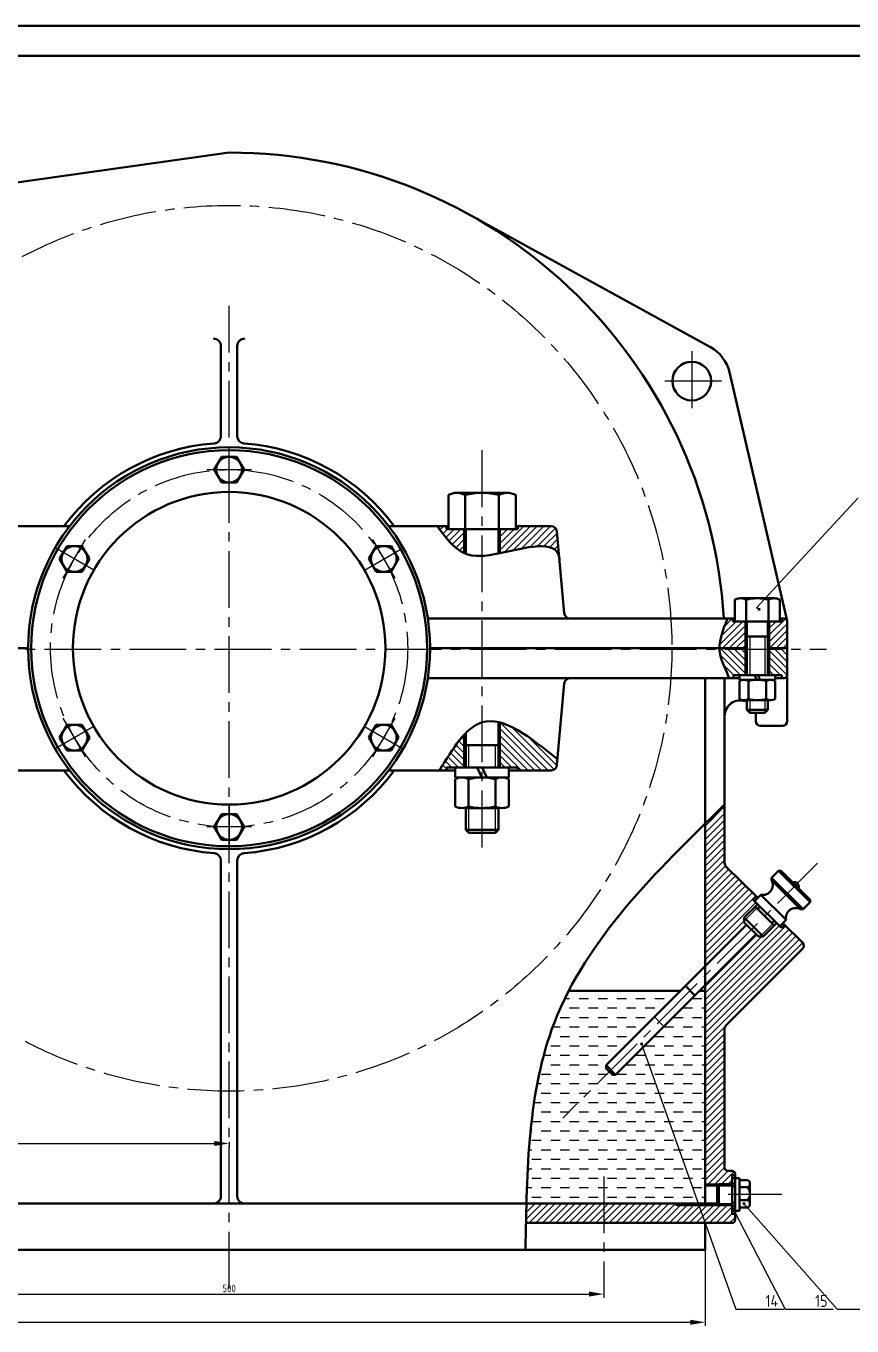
# Model space of a CAD drawing. Header units: millimetres. Extents: x 0 to 1189, y 0 to 841.
# Drawn here: x 442.8 to 720.3, y 404.4 to 841 of the extents above; entities that cross this region are included whole.
import ezdxf
from ezdxf import colors
from ezdxf.entities.mleader import LeaderData, LeaderLine
from ezdxf.math import Vec2, Vec3

# ---------------------------------------------------------------- set-up
doc = ezdxf.new("R2010")
doc.units = ezdxf.units.MM
doc.linetypes.add('CENTER2', pattern=[28.575, 19.05, -3.175, 3.175, -3.175])
for name, color, linetype, lineweight in [('中心线', 1, 'CENTER2', 25), ('标注线', 210, 'Continuous', 25), ('粗实线', 7, 'Continuous', 50), ('细实线', 7, 'Continuous', 25)]:
    doc.layers.add(name, color=color, linetype=linetype, lineweight=lineweight)
doc.styles.add('样式 1', font='gbenor.shx', dxfattribs={"bigfont": 'gbcbig.shx'})
doc.dimstyles.new('副本 ISO-25', dxfattribs={"dimtxt": 2.5, "dimasz": 5, "dimexe": 1.25, "dimexo": 0, "dimtad": 1, "dimtoh": 1, "dimlfac": 2, "dimdsep": 46, "dimtxsty": '样式 1', "dimcen": 2.5, "dimadec": 0, "dimazin": 0, "dimtfac": 1, "dimtmove": 0, "dimatfit": 3, "dimfxl": 1, "dimarcsym": 0})
pattern_1 = [(45, (-571.7785, -459.4997), (-1.122532, 1.122532), [])]
pattern_2 = [(135, (-571.7785, -459.4997), (-1.122532, -1.122532), [])]

# ---------------------------------------------------------------- blocks, each defined once
blk = doc.blocks.new('*U5')
at = {"layer": '中心线'}
for p, q in [((0, -7.5), (0, 7.5)), ((-7.5, 0), (7.5, 0))]:
    blk.add_line(p, q, dxfattribs=at)
at = {"layer": '粗实线'}
for p, q in [((-2.5, 4.33), (-5, 0)), ((2.5, 4.33), (-2.5, 4.33)), ((5, 0), (2.5, 4.33)), ((-5, 0), (-2.5, -4.33)), ((-2.5, -4.33), (2.5, -4.33)), ((2.5, -4.33), (5, 0))]:
    blk.add_line(p, q, dxfattribs=at)
blk.add_circle((0, 0), 4.33, dxfattribs=at)
blk = doc.blocks.new('*U6')
at = {"layer": '粗实线', "color": 0, "linetype": 'ByBlock', "lineweight": -2, "transparency": 16777216}
blk.add_blockref('*U5', (4391.1, 723.38), dxfattribs=at)
for p, rotation in [((4339.14, 693.38), 59.99999999999999), ((4443.06, 693.38), 299.9999999999999), ((4339.14, 633.38), 120), ((4443.06, 633.38), 240), ((4391.1, 603.38), 180)]:
    blk.add_blockref('*U5', p, dxfattribs=dict(at, rotation=rotation))
blk = doc.blocks.new('*D19')
at = {"layer": 'Defpoints', "color": 0, "transparency": 16777216}
for p in [(386.97, 423.35), (636.97, 423.35), (636.97, 415.09)]:
    blk.add_point(p, dxfattribs=at)
at = {"layer": '标注线', "color": 0, "lineweight": -2, "transparency": 16777216}
for p, q in [((386.97, 423.35), (386.97, 413.84)), ((636.97, 423.35), (636.97, 413.84)), ((391.97, 415.09), (631.97, 415.09))]:
    blk.add_line(p, q, dxfattribs=at)
at = {"layer": '标注线', "color": 0, "transparency": 16777216}
for points in [[(391.97, 415.93), (391.97, 414.26), (386.97, 415.09)], [(631.97, 415.93), (631.97, 414.26), (636.97, 415.09)]]:
    blk.add_solid(points, dxfattribs=at)
at = {"layer": '标注线', "color": 0, "transparency": 16777216, "insert": (511.06, 416.97), "char_height": 2.5, "attachment_point": 5, "style": '样式 1'}
blk.add_mtext('500', dxfattribs=at)
blk = doc.blocks.new('*D21')
at = {"layer": 'Defpoints', "color": 0, "transparency": 16777216}
for p in [(322.06, 466.17), (511.06, 466.17), (511.06, 465.67)]:
    blk.add_point(p, dxfattribs=at)
at = {"layer": '标注线', "color": 0, "lineweight": -2, "transparency": 16777216}
for p, q in [((322.06, 466.17), (322.06, 464.42)), ((327.06, 465.67), (506.06, 465.67)), ((511.06, 466.17), (511.06, 464.42))]:
    blk.add_line(p, q, dxfattribs=at)
at = {"layer": '标注线', "color": 0, "transparency": 16777216}
for points in [[(327.06, 466.5), (327.06, 464.84), (322.06, 465.67)], [(506.06, 466.5), (506.06, 464.84), (511.06, 465.67)]]:
    blk.add_solid(points, dxfattribs=at)
at = {"layer": '标注线', "color": 0, "transparency": 16777216, "insert": (416.56, 467.55), "char_height": 2.5, "attachment_point": 5, "style": '样式 1'}
blk.add_mtext('378%%P0.0445', dxfattribs=at)
blk = doc.blocks.new('*D22')
at = {"layer": 'Defpoints', "color": 0, "transparency": 16777216}
for p in [(102.06, 429.99), (671.06, 429.99), (671.06, 405.62)]:
    blk.add_point(p, dxfattribs=at)
at = {"layer": '标注线', "color": 0, "lineweight": -2, "transparency": 16777216}
for p, q in [((102.06, 429.99), (102.06, 404.37)), ((671.06, 429.99), (671.06, 404.37)), ((107.06, 405.62), (666.06, 405.62))]:
    blk.add_line(p, q, dxfattribs=at)
at = {"layer": '标注线', "color": 0, "transparency": 16777216}
for points in [[(107.06, 406.45), (107.06, 404.78), (102.06, 405.62)], [(666.06, 406.45), (666.06, 404.78), (671.06, 405.62)]]:
    blk.add_solid(points, dxfattribs=at)
at = {"layer": '标注线', "color": 0, "transparency": 16777216, "insert": (389.33, 407.49), "char_height": 2.5, "attachment_point": 5, "style": '样式 1'}
blk.add_mtext('1138', dxfattribs=at)
blk = doc.blocks.new('_Dot')
at = {"color": 0, "linetype": 'ByBlock', "lineweight": -2}
blk.add_line((-0.5, 0), (-1, 0), dxfattribs=at)
at = {"color": 0, "linetype": 'ByBlock', "const_width": 0.5}
blk.add_lwpolyline([(-0.25, 0, 1), (0.25, 0, 1)], format="xyb", close=True, dxfattribs=at)

msp = doc.modelspace()

# ---------------------------------------------------------------- hatches: boundary and pattern name
at = {"layer": '细实线'}
h = msp.add_hatch(dxfattribs=at)
h.set_pattern_fill('ANSI31', color=256, scale=0.5)
h.set_pattern_definition(pattern_1)
edge = h.paths.add_edge_path()
edge.add_line((590.0574, 671.9915), (584.0574, 671.9915))
edge.add_line((584.0574, 671.9915), (584.0574, 672.9915))
edge.add_line((584.0574, 672.9915), (580.9725, 672.9915))
edge.add_spline(control_points=[(580.9725, 672.9915), (583.7718, 669.2427), (586.571, 665.4939), (590.0574, 663.9298)], knot_values=[0, 0, 0, 0, 25.66307973, 25.66307973, 25.66307973, 25.66307973], degree=3, periodic=0)
edge.add_line((590.0574, 663.9298), (590.0574, 671.9915))
edge = h.paths.add_edge_path()
edge.add_arc((619.2247, 670.9915), 2, 5, 90)
edge.add_line((619.2247, 672.9915), (608.0574, 672.9915))
edge.add_line((608.0574, 672.9915), (608.0574, 671.9915))
edge.add_line((608.0574, 671.9915), (602.0574, 671.9915))
edge.add_line((602.0574, 671.9915), (602.0574, 663.9298))
edge.add_spline(control_points=[(602.0574, 663.9298), (610.1759, 665.6186), (621.1109, 668.8771), (621.976, 662.4915)], knot_values=[0, 0, 0, 0, 39.94099205, 39.94099205, 39.94099205, 39.94099205], degree=3, periodic=0)
edge.add_line((621.976, 662.4915), (621.2171, 671.1658))
h = msp.add_hatch(dxfattribs=at)
h.set_pattern_fill('ANSI31', color=256, scale=0.5)
h.set_pattern_definition(pattern_1)
edge = h.paths.add_edge_path()
edge.add_line((684.5574, 640.9915), (680.3074, 640.9915))
edge.add_line((680.3074, 640.9915), (680.3074, 641.9915))
edge.add_line((680.3074, 641.9915), (678.5642, 641.9915))
edge.add_spline(control_points=[(678.5642, 641.9915), (677.1342, 638.6158), (675.8214, 635.2498), (675.8265, 631.9915)], knot_values=[1.99230668, 1.99230668, 1.99230668, 1.99230668, 22.41861186, 22.41861186, 22.41861186, 22.41861186], degree=3, periodic=0)
edge.add_line((675.8265, 631.9915), (684.5574, 631.9915))
edge.add_line((684.5574, 631.9915), (684.5574, 640.9915))
h.paths.add_polyline_path([(698.5574, 640.9915, 0.41421356), (697.5574, 641.9915), (696.8074, 641.9915), (696.8074, 640.9915), (692.5574, 640.9915), (692.5574, 631.9915), (698.5574, 631.9915)])
h = msp.add_hatch(dxfattribs=at)
h.set_pattern_fill('ANSI31', color=256, scale=0.5, angle=90)
h.set_pattern_definition(pattern_2)
edge = h.paths.add_edge_path()
edge.add_line((684.5574, 631.9915), (675.8265, 631.9915))
edge.add_spline(control_points=[(675.8265, 631.9915), (675.8275, 631.2922), (676.1274, 627.9219), (678.1372, 624.6913), (679.0139, 621.9915)], knot_values=[22.41861186, 22.41861186, 22.41861186, 22.41861186, 26.80190646, 43.69826342, 43.69826342, 43.69826342, 43.69826342], degree=3, periodic=0)
edge.add_line((679.0139, 621.9915), (680.5574, 621.9915))
edge.add_line((680.5574, 621.9915), (680.5574, 622.9915))
edge.add_line((680.5574, 622.9915), (684.5574, 622.9915))
edge.add_line((684.5574, 622.9915), (684.5574, 631.9915))
h.paths.add_polyline_path([(698.5574, 631.9915), (692.5574, 631.9915), (692.5574, 622.9915), (696.8074, 622.9915), (696.8074, 621.9915), (697.5574, 621.9915, 0.41421356), (698.5574, 622.9915)])
h = msp.add_hatch(dxfattribs=at)
h.set_pattern_fill('ANSI31', color=256, scale=0.5, angle=90)
h.set_pattern_definition(pattern_2)
edge = h.paths.add_edge_path()
edge.add_spline(control_points=[(590.0574, 602.9679), (587.1169, 599.8176), (584.4259, 595.4045), (581.7349, 590.9915)], knot_values=[0, 0, 0, 0, 26.34069544, 26.34069544, 26.34069544, 26.34069544], degree=3, periodic=0)
edge.add_line((581.7349, 590.9915), (584.0922, 590.9915))
edge.add_line((584.0922, 590.9915), (584.0922, 591.9915))
edge.add_line((584.0922, 591.9915), (590.0574, 591.9915))
edge.add_line((590.0574, 591.9915), (590.0574, 602.9679))
edge = h.paths.add_edge_path()
edge.add_spline(control_points=[(621.3856, 594.7433), (614.6916, 600.1242), (607.9977, 605.5052), (602.0574, 607.0712)], knot_values=[57.91090813, 57.91090813, 57.91090813, 57.91090813, 99.54084951, 99.54084951, 99.54084951, 99.54084951], degree=3, periodic=0)
edge.add_line((602.0574, 607.0712), (602.0574, 591.9915))
edge.add_line((602.0574, 591.9915), (608.0574, 591.9915))
edge.add_line((608.0574, 591.9915), (608.0574, 590.9915))
edge.add_line((608.0574, 590.9915), (619.2247, 590.9915))
edge.add_arc((619.2247, 592.9915), 2, 270, 355)
edge.add_line((621.2171, 592.8171), (621.3856, 594.7433))
h = msp.add_hatch(dxfattribs=at)
h.set_pattern_fill('ANSI31', color=256, scale=0.5)
h.set_pattern_definition(pattern_1)
h.paths.add_polyline_path([(677.5574, 504.2722, -0.19891237), (677.9967, 505.3329), (703.6762, 531.0123, 0.41421356), (703.6762, 533.1336), (697.6658, 539.144), (696.6051, 538.0834), (695.0141, 539.6744), (690.5063, 535.1666), (688.9153, 535.1666), (688.1198, 535.9621), (671.0574, 518.8996), (671.0574, 451.9915), (680.0574, 451.9915), (680.0574, 454.9915), (681.0574, 454.9915), (681.0574, 455.4915, 0.41421356), (680.0574, 456.4915), (678.5574, 456.4915, -0.41421356), (677.5574, 457.4915)])
edge = h.paths.add_edge_path()
edge.add_line((688.6502, 546.0383), (687.0592, 547.6293))
edge.add_line((687.0592, 547.6293), (688.1198, 548.69))
edge.add_line((688.1198, 548.69), (678.0022, 558.7034))
edge.add_arc((679.0574, 559.7695), 1.5, 180, 225.296525, ccw=False)
edge.add_line((677.5574, 559.7695), (677.5574, 579.5526))
edge.add_spline(control_points=[(677.5574, 579.5526), (675.3873, 577.4334), (673.2173, 575.3142), (671.0574, 573.1907)], knot_values=[0, 0, 0, 0, 17.36744866, 17.36744866, 17.36744866, 17.36744866], degree=3, periodic=0)
edge.add_line((671.0574, 573.1907), (671.0574, 525.2636))
edge.add_line((671.0574, 525.2636), (684.9379, 539.144))
edge.add_line((684.9379, 539.144), (684.1424, 539.9395))
edge.add_line((684.1424, 539.9395), (684.1424, 541.5305))
edge.add_line((684.1424, 541.5305), (688.6502, 546.0383))
h = msp.add_hatch(dxfattribs=at)
h.set_pattern_fill('DASH', color=256)
edge = h.paths.add_edge_path()
edge.add_line((662.7853, 516.9915), (625.1705, 516.9915))
edge.add_spline(control_points=[(625.1705, 516.9915), (623.6534, 514.0693), (622.2669, 511.0926), (621.0276, 508.0547)], knot_values=[161.58568056, 161.58568056, 161.58568056, 161.58568056, 182.00299642, 182.00299642, 182.00299642, 182.00299642], degree=3, periodic=0)
edge.add_spline(control_points=[(621.0276, 508.0547), (620.7952, 507.485), (620.14, 505.8362), (619.5288, 504.1691), (619.1474, 503.0727)], knot_values=[182.00299642, 182.00299642, 182.00299642, 182.00299642, 185.8316534, 193.04243831, 193.04243831, 193.04243831, 193.04243831], degree=3, periodic=0)
edge.add_spline(control_points=[(619.1474, 503.0727), (618.3107, 500.6673), (617.5599, 498.2261), (616.8858, 495.7529)], knot_values=[193.04243831, 193.04243831, 193.04243831, 193.04243831, 208.86276362, 208.86276362, 208.86276362, 208.86276362], degree=3, periodic=0)
edge.add_spline(control_points=[(616.8858, 495.7529), (615.944, 492.2971), (615.152, 488.779), (614.4844, 485.209)], knot_values=[208.86276362, 208.86276362, 208.86276362, 208.86276362, 230.96794275, 230.96794275, 230.96794275, 230.96794275], degree=3, periodic=0)
edge.add_spline(control_points=[(614.4844, 485.209), (613.7642, 481.358), (613.189, 477.4466), (612.7268, 473.488)], knot_values=[230.96794275, 230.96794275, 230.96794275, 230.96794275, 254.81362809, 254.81362809, 254.81362809, 254.81362809], degree=3, periodic=0)
edge.add_spline(control_points=[(612.7268, 473.488), (611.9239, 466.6113), (611.4623, 459.5923), (611.1755, 452.5005)], knot_values=[254.81362809, 254.81362809, 254.81362809, 254.81362809, 296.23807965, 296.23807965, 296.23807965, 296.23807965], degree=3, periodic=0)
edge.add_spline(control_points=[(611.1755, 452.5005), (611.0813, 450.1712), (611.006, 447.834), (610.9437, 445.4915)], knot_values=[296.23807965, 296.23807965, 296.23807965, 296.23807965, 309.84400315, 309.84400315, 309.84400315, 309.84400315], degree=3, periodic=0)
edge.add_line((610.9437, 445.4915), (671.0574, 445.4915))
edge.add_line((671.0574, 445.4915), (671.0574, 516.9915))
edge.add_line((671.0574, 516.9915), (669.1492, 516.9915))
edge.add_line((669.1492, 516.9915), (640.9205, 488.7627))
edge.add_line((640.9205, 488.7627), (639.8598, 488.7627))
edge.add_line((639.8598, 488.7627), (637.7385, 490.884))
edge.add_line((637.7385, 490.884), (637.7385, 491.9447))
edge.add_line((637.7385, 491.9447), (662.7853, 516.9915))
h = msp.add_hatch(dxfattribs=at)
h.set_pattern_fill('ANSI31', color=256, scale=0.5)
h.set_pattern_definition(pattern_1)
edge = h.paths.add_edge_path()
edge.add_line((681.0574, 441.9915), (680.0574, 441.9915))
edge.add_line((680.0574, 441.9915), (680.0574, 444.9915))
edge.add_line((680.0574, 444.9915), (661.5574, 444.9915))
edge.add_arc((661.5574, 445.4915), 0.5, 210, 270, ccw=False)
edge.add_arc((660.6914, 444.9915), 0.5, 30, 90)
edge.add_line((660.6914, 445.4915), (610.9437, 445.4915))
edge.add_spline(control_points=[(610.9437, 445.4915), (610.8861, 443.3287), (610.8396, 441.1614), (610.7995, 438.9915)], knot_values=[309.84400315, 309.84400315, 309.84400315, 309.84400315, 322.40524177, 322.40524177, 322.40524177, 322.40524177], degree=3, periodic=0)
edge.add_line((610.7995, 438.9915), (680.0574, 438.9915))
edge.add_arc((680.0574, 439.9915), 1, 270, 360)
edge.add_line((681.0574, 439.9915), (681.0574, 441.9915))

# ---------------------------------------------------------------- linework, layer by layer
at = {"layer": '中心线'}
for p, q in [((511.0574, 416.9915), (511.0574, 746.9915)), ((666.5089, 731.7415), (666.5089, 711.7415)), ((676.5089, 721.7415), (656.5089, 721.7415)), ((596.0574, 565.1324), (596.0574, 698.8505)), ((106.1491, 631.6441), (711.7992, 631.6441)), ((708.7605, 559.7847), (623.174, 474.1982)), ((636.9702, 454.6292), (636.9702, 423.3537)), ((696.7983, 448.4915), (678.7453, 448.4915))]:
    msp.add_line(p, q, dxfattribs=at)
for radius in [148.75, 60]:
    msp.add_circle((511.0574, 631.9915), radius, dxfattribs=at)
at = {"layer": '标注线', "linetype": 'ByBlock', "lineweight": -2}
msp.add_lwpolyline([(688.2513, 645.6077), (722.4675, 682.4904)], dxfattribs=at)
at = {"layer": '粗实线'}
for p, q in [((1189, 841), (0, 841)), ((1179, 831), (25, 831)), ((511.0574, 798.4915), (420.943, 785.8267)), ((672.7671, 733.136), (591.2099, 777.9292)), ((508.3074, 733.4915), (508.3074, 703.2985)), ((513.8074, 733.4915), (513.8074, 703.2985)), ((679.1727, 724.6788), (698.5315, 641.2174)), ((584.7574, 683.5021), (584.7574, 671.9915)), ((604.7006, 684.1955), (587.5824, 684.1955)), ((590.4074, 683.5021), (590.4074, 671.9915)), ((601.7074, 683.5047), (601.7074, 671.9915)), ((607.3574, 683.5047), (607.3574, 671.9915)), ((457.436, 672.9915), (369.2299, 672.9915)), ((564.6787, 672.9915), (584.7574, 672.9915)), ((584.0574, 671.9915), (584.0574, 672.9915)), ((607.3574, 672.9915), (619.2247, 672.9915)), ((608.0574, 671.9915), (608.0574, 672.9915)), ((608.0574, 671.9915), (584.0574, 671.9915)), ((590.0574, 671.9915), (590.0574, 663.9298)), ((590.5574, 671.9915), (590.5574, 663.7221)), ((601.5574, 671.9915), (601.5574, 663.8271)), ((602.0574, 671.9915), (602.0574, 663.9298)), ((621.2171, 671.1658), (623.6098, 643.8171)), ((681.024, 640.9915), (681.024, 648.3319)), ((694.3195, 648.7941), (682.9074, 648.7941)), ((684.7907, 648.3319), (684.7907, 640.9915)), ((692.324, 648.3337), (692.324, 640.9915)), ((696.0907, 648.3337), (696.0907, 640.9915)), ((681.024, 641.9915), (577.8125, 641.9915)), ((680.3074, 640.9915), (680.3074, 641.9915)), ((697.5574, 641.9915), (696.0907, 641.9915)), ((696.8074, 640.9915), (696.8074, 641.9915)), ((696.8074, 640.9915), (680.3074, 640.9915)), ((684.5574, 640.9915), (684.5574, 622.9915)), ((685.0574, 640.9915), (685.0574, 622.9915)), ((692.0574, 640.9915), (692.0574, 622.9915)), ((692.5574, 640.9915), (692.5574, 622.9915)), ((698.5574, 640.9915), (698.5574, 607.4915)), ((685.0574, 635.9915), (692.0574, 635.9915)), ((384.5574, 631.9915), (443.5574, 631.9915)), ((578.5574, 631.9915), (684.5574, 631.9915)), ((692.5574, 631.9915), (698.5574, 631.9915)), ((682.5574, 621.9915), (577.8125, 621.9915)), ((621.2171, 592.8171), (623.6098, 620.1658)), ((671.0574, 621.9915), (671.0574, 445.4915)), ((677.5574, 621.9915), (677.5574, 559.7695)), ((696.8074, 622.9915), (680.5574, 622.9915)), ((680.5574, 622.9915), (680.5574, 621.9915)), ((682.5221, 614.9115), (682.5221, 621.0233)), ((682.5574, 621.3915), (682.5574, 622.9915)), ((694.5574, 621.3915), (682.5574, 621.3915)), ((685.5221, 621.0233), (685.5221, 614.9115)), ((688.3787, 621.3915), (687.6326, 622.9915)), ((689.4821, 621.3915), (688.736, 622.9915)), ((691.5221, 621.0247), (691.5221, 614.9115)), ((694.5221, 621.0247), (694.5221, 614.9115)), ((694.5574, 622.9915), (694.5574, 621.3915)), ((697.5574, 621.9915), (694.5574, 621.9915)), ((696.8074, 622.9915), (696.8074, 621.9915)), ((693.1118, 614.5445), (684.0225, 614.5435)), ((684.5224, 614.2034), (684.5224, 614.544)), ((684.8558, 614.5436), (684.8558, 614.544)), ((685.0574, 614.5436), (685.0574, 611.324)), ((685.0574, 611.324), (686.0574, 610.324)), ((685.0574, 611.324), (692.0574, 611.324)), ((692.0574, 611.324), (691.0574, 610.324)), ((692.0574, 614.5444), (692.0574, 611.324)), ((601.5574, 591.9915), (601.5574, 607.1943)), ((602.0574, 591.9915), (602.0574, 607.0712)), ((691.0574, 610.324), (686.0574, 610.324)), ((688.0574, 609.2415), (688.0574, 607.4915)), ((590.0574, 591.9915), (590.0574, 602.9679)), ((590.5574, 591.9915), (590.5574, 603.4887)), ((689.5574, 605.9915), (697.0574, 605.9915)), ((590.5574, 599.4915), (601.5574, 599.4915)), ((457.436, 590.9915), (369.2299, 590.9915)), ((564.6787, 590.9915), (587.0574, 590.9915)), ((608.0574, 591.9915), (584.0922, 591.9915)), ((584.0922, 591.9915), (584.0922, 590.9915)), ((587.0574, 588.5915), (587.0574, 591.9915)), ((594.4371, 591.9915), (596.0226, 588.5915)), ((596.0922, 591.9915), (597.6776, 588.5915)), ((605.0574, 591.9915), (605.0574, 588.5915)), ((605.0574, 590.9915), (619.2247, 590.9915)), ((608.0574, 591.9915), (608.0574, 590.9915)), ((587.0045, 578.8715), (587.0045, 588.0393)), ((605.0574, 588.5915), (587.0574, 588.5915)), ((591.5045, 588.0393), (591.5045, 578.8715)), ((600.5045, 588.0413), (600.5045, 578.8715)), ((605.0045, 588.0413), (605.0045, 578.8715)), ((590.5574, 578.4689), (590.5574, 570.9689)), ((590.5574, 578.3204), (601.5574, 578.3204)), ((601.5574, 570.9689), (601.5574, 578.4689)), ((601.5574, 570.9689), (590.5574, 570.9689)), ((590.5574, 570.9689), (591.5574, 569.9689)), ((590.5574, 570.9689), (590.5574, 570.9689)), ((600.5574, 569.9689), (591.5574, 569.9689)), ((601.5574, 570.9689), (600.5574, 569.9689)), ((601.5574, 570.9689), (601.5574, 570.9689)), ((508.3074, 447.9915), (508.3074, 560.6845)), ((513.8074, 447.9915), (513.8074, 560.6845)), ((678.0022, 558.7034), (688.1198, 548.69)), ((695.6505, 557.2813), (693.3171, 554.9479)), ((693.3171, 554.9479), (693.3171, 554.0994)), ((703.9237, 544.3413), (693.3171, 554.9479)), ((695.6505, 557.2813), (696.499, 557.2813)), ((695.6505, 557.2813), (706.2571, 546.6747)), ((696.499, 557.2813), (706.2571, 547.5233)), ((703.0751, 544.3413), (693.3171, 554.0994)), ((688.6502, 546.0383), (684.1424, 541.5305)), ((688.1198, 548.69), (687.0592, 547.6293)), ((687.0592, 547.6293), (696.6051, 538.0834)), ((689.7108, 549.2203), (687.5895, 547.099)), ((688.1198, 548.69), (688.6502, 548.1597)), ((698.1961, 540.735), (689.7108, 549.2203)), ((706.2571, 546.6747), (703.9237, 544.3413)), ((706.2571, 546.6747), (706.2571, 547.5233)), ((684.1424, 541.5305), (690.5063, 535.1666)), ((684.1424, 541.5305), (684.1424, 539.9395)), ((687.8547, 545.2428), (694.2186, 538.8789)), ((689.4457, 545.2428), (688.6502, 544.4473)), ((703.0751, 544.3413), (703.9237, 544.3413)), ((684.9379, 539.144), (637.7385, 491.9447)), ((688.9153, 535.1666), (684.1424, 539.9395)), ((695.0141, 539.6744), (690.5063, 535.1666)), ((694.2186, 540.4699), (693.4231, 539.6744)), ((698.1961, 540.735), (696.0748, 538.6137)), ((697.6658, 539.144), (696.6051, 538.0834)), ((697.1354, 539.6744), (703.6762, 533.1336)), ((688.1198, 535.9621), (640.9205, 488.7627)), ((690.5063, 535.1666), (688.9153, 535.1666)), ((703.6762, 531.0123), (677.9967, 505.3329)), ((625.1705, 516.9915), (662.7853, 516.9915)), ((664.3763, 518.5824), (667.5582, 515.4005)), ((669.1492, 516.9915), (671.0574, 516.9915)), ((677.5574, 504.2722), (677.5574, 457.4915)), ((637.7385, 491.9447), (637.7385, 490.884)), ((637.7385, 491.9447), (640.9205, 488.7627)), ((639.8598, 488.7627), (637.7385, 490.884)), ((639.8598, 488.7627), (640.9205, 488.7627)), ((680.0574, 456.4915), (678.5574, 456.4915)), ((681.0574, 454.9915), (680.0574, 454.9915)), ((680.0574, 454.9915), (680.0574, 441.9915)), ((681.0574, 439.9915), (681.0574, 455.4915)), ((675.0574, 451.5068), (671.0574, 451.5068)), ((675.5574, 451.9915), (675.0574, 451.4915)), ((675.0574, 445.4915), (675.0574, 451.4915)), ((675.5574, 451.9915), (675.5574, 444.9915)), ((675.5574, 451.9915), (680.0574, 451.9915)), ((682.5574, 453.9915), (680.0574, 453.9915)), ((680.0574, 452.2415), (681.0574, 452.2415)), ((680.0574, 451.2415), (681.0574, 451.2415)), ((682.5574, 453.9915), (682.5574, 442.9915)), ((682.5574, 453.3915), (685.3192, 453.3915)), ((685.3192, 450.9415), (682.5574, 450.9415)), ((686.0574, 452.1665), (686.0574, 445.4165)), ((671.0574, 445.4915), (102.0574, 445.4915)), ((671.0574, 445.4915), (671.0574, 445.4915)), ((675.0574, 445.4915), (671.0574, 445.4915)), ((675.0574, 445.4915), (675.5574, 444.9915)), ((680.0574, 445.7415), (681.0574, 445.7415)), ((685.3192, 446.6415), (682.5574, 446.6415)), ((680.0574, 444.9915), (661.5574, 444.9915)), ((680.0574, 444.7415), (681.0574, 444.7415)), ((680.0574, 442.9915), (682.5574, 442.9915)), ((680.0574, 441.9915), (681.0574, 441.9915)), ((682.5574, 444.1915), (685.3192, 444.1915)), ((680.0574, 438.9915), (610.7995, 438.9915)), ((671.0574, 438.9915), (671.0574, 429.9915)), ((102.0574, 429.9915), (671.0574, 429.9915))]:
    msp.add_line(p, q, dxfattribs=at)
for centre, radius in [((666.5089, 721.7415), 6.5), ((511.0574, 631.9915), 67.5), ((511.0574, 631.9915), 66.5), ((511.0574, 631.9915), 52.5)]:
    msp.add_circle(centre, radius, dxfattribs=at)
for centre, radius, start, end in [((511.0574, 631.9915), 166.5, 3.44326, 90), ((505.8074, 733.4915), 2.5, 0, 90), ((516.3074, 733.4915), 2.5, 90, 180), ((666.5089, 721.7415), 13, 13.058768, 61.223336), ((505.8074, 703.2985), 2.5, 274.210822, 0), ((516.3074, 703.2985), 2.5, 180, 265.789178), ((511.0574, 631.9915), 69, 94.210822, 143.544171), ((511.0574, 631.9915), 69, 36.455829, 85.789178), ((587.5824, 678.0935), 6.102, 62.421532, 117.578468), ((596.0626, 660.7846), 23.4109, 76.047574, 103.978955), ((604.5324, 678.0935), 6.1043, 62.4329, 117.5671), ((619.2247, 670.9915), 2, 5, 90), ((682.9074, 644.7261), 4.068, 62.421532, 117.578468), ((688.5609, 633.1869), 15.6073, 76.047574, 103.978955), ((694.2074, 644.7261), 4.0695, 62.4329, 117.5671), ((625.6022, 643.9915), 2, 185, 270), ((697.5574, 640.9915), 1, 0, 90), ((625.6022, 619.9915), 2, 90, 175), ((684.0221, 618.1515), 3.24, 62.421532, 117.578468), ((688.5249, 608.9609), 12.4306, 76.047574, 103.978955), ((693.0221, 618.1515), 3.2412, 62.4329, 117.5671), ((697.5574, 622.9915), 1, 270, 0), ((682.8074, 609.2415), 5.25, 70.932875, 180), ((684.0221, 617.7835), 3.24, 242.428164, 297.5851), ((688.5239, 626.9746), 12.4306, 256.027678, 283.959058), ((693.0221, 617.7845), 3.2412, 242.439532, 297.573732), ((682.8074, 609.2415), 5.25, 0, 11.899862), ((689.5574, 607.4915), 1.5, 180, 270), ((697.0574, 607.4915), 1.5, 270, 0), ((511.0574, 631.9915), 69, 216.455829, 265.789178), ((511.0574, 631.9915), 69, 274.210822, 323.544171), ((619.2247, 592.9915), 2, 270, 355), ((589.2545, 583.7315), 4.86, 62.421532, 117.578468), ((596.0087, 569.9456), 18.6458, 76.047574, 103.978955), ((602.7545, 583.7315), 4.8618, 62.4329, 117.5671), ((589.2545, 583.1795), 4.86, 242.428164, 297.5851), ((596.0071, 596.9661), 18.6458, 256.027678, 283.959058), ((602.7545, 583.1811), 4.8618, 242.439532, 297.573732), ((505.8074, 560.6845), 2.5, 0, 85.789178), ((516.3074, 560.6845), 2.5, 94.210822, 180), ((679.0574, 559.7695), 1.5, 180, 225.296525), ((690.388, 552.492), 3.3411, 258.305906, 28.755625), ((700.9538, 551.978), 1.5, 338.578178, 111.421822), ((701.4678, 541.4122), 3.3411, 61.244375, 191.694094), ((702.6155, 532.073), 1.5, 315, 45), ((679.0574, 504.2722), 1.5, 135, 180), ((678.5574, 457.4915), 1, 180, 270), ((680.0574, 455.4915), 1, 0, 90), ((684.6719, 452.1665), 1.3855, 297.852149, 62.147851), ((682.5574, 448.7915), 3.5, 322.099963, 37.900037), ((505.8074, 447.9915), 2.5, 270, 0), ((516.3074, 447.9915), 2.5, 180, 270), ((660.6914, 444.9915), 0.5, 30, 90), ((670.5574, 445.4915), 0.5, 270, 0), ((684.6719, 445.4165), 1.3855, 297.852149, 62.147851), ((661.5574, 445.4915), 0.5, 210, 270), ((680.0574, 439.9915), 1, 270, 0)]:
    msp.add_arc(centre, radius, start, end, dxfattribs=at)
for points in [[(580.9725, 672.9915), (590.0574, 663.9298), (602.0574, 663.9298), (621.976, 662.4915), (622.0453, 661.7396)], [(581.7349, 590.9915), (596.0574, 607.1284), (621.3856, 594.7433)], [(677.5574, 579.5526), (620.346, 506.3391), (610.6578, 429.9915)]]:
    msp.add_spline(points, degree=3, dxfattribs=at)
msp.add_open_spline([(678.5642, 641.9915), (676.8274, 637.8915), (674.1982, 631.0229), (678.1372, 624.6913), (679.0139, 621.9915)], degree=3, knots=[1.99230668, 1.99230668, 1.99230668, 1.99230668, 26.80190646, 43.69826342, 43.69826342, 43.69826342, 43.69826342], dxfattribs=at)
at = {"layer": '细实线'}
for p, q in [((686.0574, 635.9915), (686.0574, 622.9915)), ((691.0574, 635.9915), (691.0574, 622.9915)), ((686.0574, 614.5437), (686.0574, 610.324)), ((691.0574, 614.5443), (691.0574, 610.324)), ((591.5574, 591.9915), (591.5574, 599.4915)), ((600.5574, 591.9915), (600.5574, 599.4915)), ((591.5574, 569.9689), (591.5574, 578.3204)), ((600.5574, 569.9689), (600.5574, 578.3204)), ((653.9789, 508.1851), (657.1609, 505.0031)), ((675.5574, 451.9915), (671.0574, 451.9915)), ((675.0574, 451.4915), (680.0574, 451.4915)), ((675.0574, 445.4915), (680.0574, 445.4915))]:
    msp.add_line(p, q, dxfattribs=at)
at = {"layer": '细实线', "ltscale": 5}
for p, q in [((688.3691, 544.7284), (684.1424, 540.5017)), ((693.7042, 539.3933), (689.4775, 535.1666))]:
    msp.add_line(p, q, dxfattribs=at)

# ---------------------------------------------------------------- block references
at = {"layer": '标注线', "lineweight": -2, "rotation": 328.4477910318127}
msp.add_blockref('_Dot', (689.1034, 645.0844), dxfattribs=at)
at = {"layer": '粗实线'}
msp.add_blockref('*U6', (-3880.0422, -31.384), dxfattribs=at)

# ---------------------------------------------------------------- dimensions: what is measured, and where the dimension line sits
at = {"layer": '标注线'}
dim = msp.add_linear_dim(base=(511.0574, 465.6708), p1=(322.0574, 466.17), p2=(511.0574, 466.17), text='<>%%P0.0445', dimstyle='副本 ISO-25', dxfattribs=at)
dim.commit()
dim.dimension.update_dxf_attribs({"geometry": '*D21', "text_midpoint": (416.5574, 467.5458)})
for base, p1, p2, picture, middle in [((671.0574, 405.6156), (102.0574, 429.9915), (671.0574, 429.9915), '*D22', (389.3302, 405.6156)), ((636.9702, 415.0917), (386.9702, 423.3537), (636.9702, 423.3537), '*D19', (511.0574, 415.0917))]:
    dim = msp.add_linear_dim(base=base, p1=p1, p2=p2, dimstyle='副本 ISO-25', dxfattribs=at)
    dim.commit()
    dim.dimension.update_dxf_attribs({"geometry": picture, "text_midpoint": middle, "dimtype": 160})

# ---------------------------------------------------------------- leaders
ml = msp.add_multileader_mtext('Standard', dxfattribs=at)
ml.set_content('14', color=256, style='样式 1')
ml.set_leader_properties()
ml.set_arrow_properties(name='DOT')
ml.build(insert=Vec2(0, 0))
ml.multileader.update_dxf_attribs({"text_left_attachment_type": 6, "text_right_attachment_type": 6, "arrow_head_size": 1})
ctx = ml.context
ctx.base_point, ctx.arrow_head_size, ctx.plane_origin = Vec3(689.2678, 409.9796), 1, Vec3(649.6552, 499.1015)
ctx.left_attachment, ctx.right_attachment = 6, 6
notes = []
notes.append((ctx, [(0, (1, 1, 0), (681.2678, 409.9796), (1, 0), 8, [(0, [(649.6552, 499.1015)], 0, [])])]))
ctx.mtext.insert, ctx.mtext.flow_direction = Vec3(691.2678, 414.7796), 5
ml = msp.add_multileader_mtext('Standard', dxfattribs=at)
ml.set_content('16', color=256, style='样式 1')
ml.set_leader_properties()
ml.set_arrow_properties(name='DOT')
ml.build(insert=Vec2(0, 0))
ml.multileader.update_dxf_attribs({"text_left_attachment_type": 6, "text_right_attachment_type": 6, "arrow_head_size": 1})
ctx = ml.context
ctx.base_point, ctx.arrow_head_size, ctx.plane_origin = Vec3(723.4111, 409.9796), 1, Vec3(684.0428, 445.457)
ctx.left_attachment, ctx.right_attachment = 6, 6
notes.append((ctx, [(0, (1, 1, 0), (715.4111, 409.9796), (1, 0), 8, [(0, [(684.0428, 445.457)], 0, [])])]))
ctx.mtext.insert, ctx.mtext.flow_direction = Vec3(725.4111, 414.7796), 5
ml = msp.add_multileader_mtext('Standard', dxfattribs=at)
ml.set_content('15', color=256, style='样式 1')
ml.set_leader_properties()
ml.set_arrow_properties(name='DOT')
ml.build(insert=Vec2(0, 0))
ml.multileader.update_dxf_attribs({"text_left_attachment_type": 6, "text_right_attachment_type": 6, "arrow_head_size": 1})
ctx = ml.context
ctx.base_point, ctx.arrow_head_size, ctx.plane_origin = Vec3(705.9351, 409.9796), 1, Vec3(680.3983, 443.6999)
ctx.left_attachment, ctx.right_attachment = 6, 6
notes.append((ctx, [(0, (1, 1, 0), (697.9351, 409.9796), (1, 0), 8, [(0, [(680.3983, 443.6999)], 0, [])])]))
ctx.mtext.insert, ctx.mtext.flow_direction = Vec3(707.9351, 414.7796), 5
for ctx, leaders in notes:
    for number, flags, end, landing, length, lines in leaders:
        leader = LeaderData()
        leader.index, (leader.has_last_leader_line, leader.has_dogleg_vector, leader.attachment_direction) = number, flags
        leader.last_leader_point, leader.dogleg_vector, leader.dogleg_length = Vec3(end), Vec3(landing), length
        for number, points, colour, breaks in lines:
            line = LeaderLine()
            line.index, line.vertices, line.color, line.breaks = number, Vec3.list(points), colors.encode_raw_color(colour), breaks
            leader.lines.append(line)
        ctx.leaders.append(leader)

doc.saveas('drawing.dxf')
